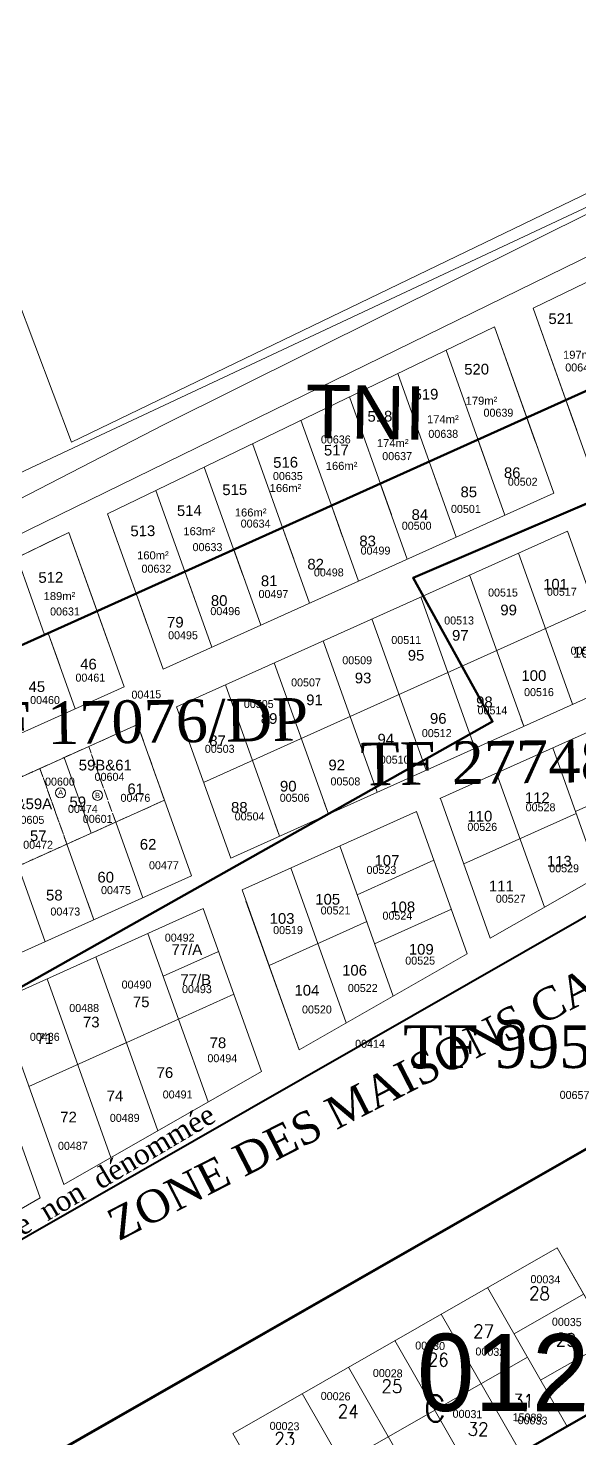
# Model space of a CAD drawing. Header units: metres. Extents: x 245232 to 248406, y 1633796 to 1637634.
# Drawn here: x 245651.7 to 245755, y 1636672.5 to 1636936.9 of the extents above; entities that cross this region are included whole.
import ezdxf
from ezdxf.enums import TextEntityAlignment as Align

# ---------------------------------------------------------------- set-up
doc = ezdxf.new("R2010")
doc.units = ezdxf.units.M
doc.header["$MEASUREMENT"] = 0
doc.linetypes.add('DGN Style 2', pattern=[0.280828, 0.168497, -0.112331])
doc.linetypes.add('DGN Style 3', pattern=[2.327058, 1.662184, -0.664874])
for name, color, linetype in [('A_revoir_niveau_0', 7, 'Continuous'), ('historique_numero_parcelle', 7, 'Continuous'), ('limites_sections', 7, 'Continuous'), ('limites_tf', 7, 'Continuous'), ('numero_parcelle', 7, 'Continuous')]:
    doc.layers.add(name, color=color, linetype=linetype)
for name, color, linetype, lineweight in [('Div_Cont', 2, 'Continuous', 0), ('LIMITES TITRES FONCIERS', 7, 'Continuous', 0), ('SUP COLLEC1', 90, 'Continuous', 0), ('Toponymie', 7, 'Continuous', 30)]:
    doc.layers.add(name, color=color, linetype=linetype, lineweight=lineweight)
doc.layers.add('LIMITES_PARCELLES', color=7, linetype='Continuous', lineweight=0, true_color=0xffffff)
doc.styles.get("Standard").update_dxf_attribs({"font": 'txt.shx'})
doc.styles.add('Style-Arial', font='arial.ttf')
doc.styles.add('Style-Bookman Old Style', font='BOOKOS.TTF')
doc.styles.add('Style-FANCY', font='FANCY.shx')
doc.styles.add('Style-STANDARD', font='STANDARD.shx')
doc.styles.add('Style-Times New Roman', font='times.ttf')

# ---------------------------------------------------------------- blocks, each defined once
blk = doc.blocks.new('*U571')
at = {"layer": 'LIMITES TITRES FONCIERS', "color": 5, "linetype": 'Continuous', "lineweight": 53}
for p, q in [((13.01271, 40.424257), (-2.488738, 67.013773)), ((-78.629279, -13.928168), (13.01271, 40.424257))]:
    blk.add_line(p, q, dxfattribs=at)
at = {"layer": 'LIMITES TITRES FONCIERS', "color": 5, "linetype": 'Continuous', "lineweight": 53, "flags": 128}
blk.add_lwpolyline([(-220.886155, -16.798387), (-150.631459, -149.738903), (220.886211, 74.538191), (179.075952, 149.738863), (-2.488738, 67.013773)], dxfattribs=at)
blk = doc.blocks.new('*U572')
at = {"layer": 'LIMITES TITRES FONCIERS', "color": 5, "lineweight": 53}
blk.add_3dface([(150.99, 218.565), (172.07, 180.645), (-200.3, -43.995), (-220.59, -5.595)], dxfattribs=at)

msp = doc.modelspace()

# ---------------------------------------------------------------- linework, layer by layer
at = {"layer": 'A_revoir_niveau_0', "color": 7, "linetype": 'Continuous', "lineweight": 13}
for p, q in [((245746.239972, 1636884.400613, -0.097675), (245753.960846, 1636862.777528, -0.199109)), ((245738.995843, 1636880.898292, -0.097231), (245746.659229, 1636859.436208, -0.197909)), ((245729.940682, 1636876.520392, -0.096676), (245737.532209, 1636855.259557, -0.19641)), ((245720.885521, 1636872.142491, -0.096122), (245728.405188, 1636851.082907, -0.194912)), ((245711.83036, 1636867.764591, -0.095567), (245719.278168, 1636846.906256, -0.193413)), ((245702.7752, 1636863.38669, -0.095012), (245710.151147, 1636842.729606, -0.191914)), ((245693.720039, 1636859.00879, -0.094457), (245701.024127, 1636838.552955, -0.190415)), ((245684.664878, 1636854.63089, -0.093902), (245691.897106, 1636834.376305, -0.188916)), ((245666.554556, 1636845.875089, -0.092792), (245673.643065, 1636826.023004, -0.185918)), ((245659.310427, 1636842.372768, -0.092349), (245666.341449, 1636822.681684, -0.184719)), ((245681.040257, 1636835.044214, -0.164691), (245682.770086, 1636830.199655, -0.187417)), ((245655.428991, 1636823.505331, -0.159764), (245657.214428, 1636818.505033, -0.18322))]:
    msp.add_line(p, q, dxfattribs=at)
at = {"layer": 'A_revoir_niveau_0', "color": 7, "linetype": 'Continuous', "lineweight": 0}
for p, q in [((245752.385927, 1636867.188245, -0.178418), (245757.446343, 1636853.01612, -0.136163)), ((245752.385927, 1636867.188245, -0.178418), (245754.415205, 1636861.505049, -0.205078)), ((245745.068423, 1636863.891421, -0.17701), (245750.128838, 1636849.719297, -0.134755)), ((245745.068423, 1636863.891421, -0.17701), (245747.107637, 1636858.180398, -0.2038)), ((245735.921542, 1636859.770392, -0.17525), (245740.981957, 1636845.598267, -0.132995)), ((245735.921542, 1636859.770392, -0.17525), (245737.973176, 1636854.024584, -0.202204)), ((245726.774661, 1636855.649362, -0.17349), (245731.835076, 1636841.477237, -0.131235)), ((245726.774661, 1636855.649362, -0.17349), (245728.838715, 1636849.868771, -0.200607)), ((245717.62778, 1636851.528332, -0.171731), (245722.688196, 1636837.356208, -0.129475)), ((245717.62778, 1636851.528332, -0.171731), (245719.704255, 1636845.712957, -0.19901)), ((245708.4809, 1636847.407303, -0.169971), (245713.541315, 1636833.235178, -0.127716)), ((245708.4809, 1636847.407303, -0.169971), (245710.569794, 1636841.557144, -0.197414)), ((245699.334019, 1636843.286273, -0.168211), (245704.394434, 1636829.114148, -0.125956)), ((245699.334019, 1636843.286273, -0.168211), (245701.435333, 1636837.40133, -0.195817)), ((245752.659046, 1636842.633234, -0.113627), (245762.779876, 1636814.288984, -0.029117)), ((245690.187138, 1636839.165243, -0.166451), (245695.247553, 1636824.993119, -0.124196)), ((245690.187138, 1636839.165243, -0.166451), (245692.300873, 1636833.245517, -0.19422)), ((245743.512165, 1636838.512204, -0.111867), (245753.632996, 1636810.167955, -0.027357)), ((245681.040257, 1636835.044214, -0.164691), (245686.100673, 1636820.872089, -0.122436)), ((245681.040257, 1636835.044214, -0.164691), (245683.166412, 1636829.089703, -0.192624)), ((245734.365284, 1636834.391175, -0.110108), (245744.486115, 1636806.046925, -0.025597)), ((245671.893376, 1636830.923184, -0.162931), (245676.953792, 1636816.751059, -0.120676)), ((245671.893376, 1636830.923184, -0.162931), (245674.031951, 1636824.93389, -0.191027)), ((245725.218403, 1636830.270145, -0.108348), (245735.339234, 1636801.925895, -0.023837)), ((245664.575872, 1636827.62636, -0.161524), (245669.636287, 1636813.454235, -0.119268)), ((245664.575872, 1636827.62636, -0.161524), (245666.724383, 1636821.609239, -0.18975)), ((245716.071523, 1636826.149115, -0.106588), (245726.192353, 1636797.804866, -0.022078)), ((245655.428991, 1636823.505331, -0.159764), (245660.489406, 1636809.333206, -0.117509)), ((245655.428991, 1636823.505331, -0.159764), (245657.589922, 1636817.453425, -0.188153)), ((245706.924642, 1636822.028086, -0.104828), (245717.045472, 1636793.683836, -0.020318)), ((245697.777761, 1636817.907056, -0.103068), (245707.898592, 1636789.562806, -0.018558)), ((245688.63088, 1636813.786026, -0.101309), (245698.751711, 1636785.441777, -0.016798)), ((245679.483999, 1636809.664997, -0.099549), (245689.60483, 1636781.320747, -0.015038)), ((245753.25903, 1636811.215278, -0.03048), (245753.632996, 1636810.167955, -0.027357)), ((245744.032354, 1636807.31772, -0.029386), (245744.486115, 1636806.046925, -0.025597)), ((245672.166495, 1636806.368173, -0.098141), (245682.287325, 1636778.023923, -0.01363)), ((245734.805679, 1636803.420162, -0.028293), (245735.339234, 1636801.925895, -0.023837)), ((245749.914663, 1636801.995422, -0.00957), (245758.508545, 1636777.927522, 0.06219)), ((245658.446174, 1636800.186628, -0.095501), (245663.506589, 1636786.014504, -0.053246)), ((245725.579004, 1636799.522604, -0.027199), (245726.192353, 1636797.804866, -0.022078)), ((245739.39575, 1636797.256238, -0.007546), (245748.369959, 1636772.1232, 0.06739)), ((245644.725852, 1636794.005084, -0.092861), (245654.846683, 1636765.660834, -0.008351)), ((245716.352328, 1636795.625046, -0.026106), (245717.045472, 1636793.683836, -0.020318)), ((245707.125653, 1636791.727488, -0.025012), (245707.898592, 1636789.562806, -0.018558)), ((245728.876837, 1636792.517054, -0.005522), (245738.231373, 1636766.318877, 0.07259)), ((245668.080029, 1636788.075018, -0.054126), (245673.140445, 1636773.902894, -0.011871)), ((245724.401358, 1636790.083776, -0.003566), (245733.921253, 1636763.422495, 0.075927)), ((245697.898977, 1636787.82993, -0.023919), (245698.751711, 1636785.441777, -0.016798)), ((245658.933149, 1636783.953989, -0.052366), (245663.993564, 1636769.781864, -0.010111)), ((245688.672302, 1636783.932372, -0.022825), (245689.60483, 1636781.320747, -0.015038)), ((245710.025294, 1636783.606794, -0.0008), (245720.064978, 1636755.489802, 0.083033)), ((245681.290961, 1636780.814326, -0.02195), (245682.287325, 1636778.023923, -0.01363)), ((245700.878414, 1636779.485764, 0.00096), (245711.248817, 1636750.442565, 0.087554)), ((245672.064286, 1636776.916768, -0.020857), (245673.140445, 1636773.902894, -0.011871)), ((245691.731533, 1636775.364734, 0.00272), (245702.432655, 1636745.395328, 0.092076)), ((245662.837611, 1636773.01921, -0.019763), (245663.993564, 1636769.781864, -0.010111)), ((245692.472399, 1636773.289876, 0.008906), (245702.432655, 1636745.395328, 0.092076)), ((245684.480172, 1636771.882669, 0.00468), (245695.379726, 1636741.357538, 0.095693)), ((245653.610935, 1636769.121652, -0.01867), (245654.846683, 1636765.660834, -0.008351)), ((245674.104998, 1636767.208245, 0.006676), (245679.840135, 1636751.146503, 0.054565)), ((245664.357034, 1636762.816404, 0.008552), (245675.984171, 1636730.253617, 0.10564)), ((245655.210154, 1636758.695374, 0.010312), (245667.168009, 1636725.20638, 0.110161)), ((245646.063273, 1636754.574344, 0.012071), (245658.351847, 1636720.159143, 0.114683)), ((245641.489832, 1636752.51383, 0.012951), (245653.943767, 1636717.635524, 0.116943)), ((245679.840135, 1636751.146503, 0.054565), (245685.379682, 1636735.632531, 0.100821)), ((245689.989165, 1636673.52959), (245750.736051, 1636708.304558)), ((245765.639609, 1636682.270178), (245750.736051, 1636708.304558)), ((245752.622419, 1636674.818399), (245737.718861, 1636700.852779)), ((245742.686714, 1636692.174652), (245755.703904, 1636699.626431)), ((245743.944292, 1636669.850547), (245729.040735, 1636695.884926)), ((245735.266166, 1636664.882694), (245720.362608, 1636690.917074)), ((245747.654566, 1636683.496526), (245760.671756, 1636690.948305)), ((245710.458134, 1636667.964179), (245745.17064, 1636687.835589)), ((245726.588039, 1636659.914842), (245711.684481, 1636685.949221)), ((245717.909912, 1636654.946989), (245703.006355, 1636680.981369)), ((245704.892723, 1636647.49521), (245765.639609, 1636682.270178)), ((245704.892723, 1636647.49521), (245689.989165, 1636673.52959))]:
    msp.add_line(p, q, dxfattribs=at)
at = {"layer": 'A_revoir_niveau_0', "color": 5, "linetype": 'Continuous', "lineweight": 40, "flags": 128}
msp.add_lwpolyline([(245904.959091, 1636911.461804), (245930.174433, 1636870.015722), (245558.774122, 1636657.389392), (245538.087021, 1636715.325371), (245520.969777, 1636762.92637), (245579.818956, 1636789.440258), (245596.181416, 1636760.857858), (245630.890655, 1636780.716536), (245645.799611, 1636754.679451), (245738.660151, 1636806.92273), (245723.770592, 1636833.859662), (245904.959091, 1636911.461804)], close=True, dxfattribs=at)
at = {"layer": 'A_revoir_niveau_0', "color": 7, "linetype": 'Continuous', "lineweight": 0}
msp.add_3dface([(245690.01002, 1636673.493159), (245750.757288, 1636708.267839), (245765.634069, 1636682.279855), (245704.886801, 1636647.505175)], dxfattribs=at)
at = {"layer": 'Div_Cont', "color": 7, "linetype": 'Continuous', "lineweight": 13, "extrusion": (0.0019863026000012, -0.0039816898697695, 0.9999901003248794), "elevation": -6029.537315, "flags": 128}
msp.add_lwpolyline([(245602.077774, 1636788.653673), (245609.210365, 1636791.867216), (245618.357231, 1636795.988278), (245627.504097, 1636800.109341), (245636.650964, 1636804.230403), (245645.79783, 1636808.351465), (245654.944696, 1636812.472528), (245664.091562, 1636816.59359), (245658.825991, 1636831.340115), (245597.434059, 1636801.658655), (245602.077774, 1636788.653673)], close=True, dxfattribs=at)
at = {"layer": 'Div_Cont', "color": 7, "linetype": 'Continuous', "lineweight": 13, "extrusion": (0.0019863025999443, -0.0039816898697834, 0.9999901003248794), "elevation": -6029.537315, "flags": 128}
msp.add_lwpolyline([(245612.976743, 1636793.564134), (245618.357231, 1636795.988278), (245627.504097, 1636800.109341), (245636.650964, 1636804.230403), (245645.79783, 1636808.351465), (245654.944696, 1636812.472528), (245664.091562, 1636816.59359), (245658.825991, 1636831.340115), (245608.223736, 1636806.875193), (245612.976743, 1636793.564134)], close=True, dxfattribs=at)
at = {"layer": 'Div_Cont', "color": 7, "linetype": 'Continuous', "lineweight": 13, "extrusion": (0.0019863025996271, -0.0039816898691205, 0.9999901003248828), "elevation": -6029.537314, "flags": 128}
msp.add_lwpolyline([(245623.630863, 1636798.36428), (245627.504097, 1636800.109341), (245636.650964, 1636804.230403), (245645.79783, 1636808.351465), (245654.944696, 1636812.472528), (245664.091562, 1636816.59359), (245658.825991, 1636831.340115), (245618.77102, 1636811.974541), (245623.630863, 1636798.36428)], close=True, dxfattribs=at)
at = {"layer": 'Div_Cont', "color": 7, "linetype": 'Continuous', "lineweight": 13, "extrusion": (0.0019863026000502, -0.0039816898697327, 0.9999901003248794), "elevation": -6029.537315, "flags": 128}
msp.add_lwpolyline([(245634.055963, 1636803.061242), (245636.650964, 1636804.230403), (245645.79783, 1636808.351465), (245654.944696, 1636812.472528), (245664.091562, 1636816.59359), (245658.825991, 1636831.340115), (245629.09158, 1636816.964273), (245634.055963, 1636803.061242)], close=True, dxfattribs=at)
at = {"layer": 'Div_Cont', "color": 7, "linetype": 'Continuous', "lineweight": 13, "extrusion": (0.0019863025992092, -0.0039816898699815, 0.9999901003248799), "elevation": -6029.537315, "flags": 128}
msp.add_lwpolyline([(245644.265207, 1636807.660952), (245645.79783, 1636808.351465), (245654.944696, 1636812.472528), (245664.091562, 1636816.59359), (245658.825991, 1636831.340115), (245639.198448, 1636821.85069), (245644.265207, 1636807.660952)], close=True, dxfattribs=at)
at = {"layer": 'Div_Cont', "color": 7, "linetype": 'Continuous', "lineweight": 13, "extrusion": (0.0019863025987364, -0.0039816898692969, 0.9999901003248837), "elevation": -6029.537314, "flags": 128}
msp.add_lwpolyline([(245654.273983, 1636812.170342), (245654.944696, 1636812.472528), (245664.091562, 1636816.59359), (245658.825991, 1636831.340115), (245649.106859, 1636826.641158), (245654.273983, 1636812.170342)], close=True, dxfattribs=at)
at = {"layer": 'Div_Cont', "color": 7, "linetype": 'Continuous', "lineweight": 13, "extrusion": (0.0019863025996258, -0.0039816898703555, 0.9999901003248778), "elevation": -6029.537316, "flags": 128}
msp.add_lwpolyline([(245645.79783, 1636808.351465), (245654.273983, 1636812.170342), (245649.106859, 1636826.641158), (245639.198448, 1636821.85069), (245644.265207, 1636807.660952), (245645.79783, 1636808.351465)], close=True, dxfattribs=at)
at = {"layer": 'historique_numero_parcelle', "color": 1, "linetype": 'Continuous', "lineweight": 0, "extrusion": (-0.0009914206206707, 0.002627553901933, 0.9999960565150471)}
for centre in [(245657.625874, 1636788.557683, 4057.134367), (245664.543149, 1636788.072686, 4061.374833)]:
    msp.add_circle(centre, 0.934816193199158, dxfattribs=at)
at = {"layer": 'historique_numero_parcelle', "color": 1, "linetype": 'DGN Style 3', "lineweight": 0}
for points in [[(245663.019614, 1636802.247143, -0.096381), (245672.166495, 1636806.368173, -0.098141), (245677.22691, 1636792.196048, -0.055886), (245668.080029, 1636788.075018, -0.054126)], [(245653.872733, 1636798.126114, -0.094621), (245663.019614, 1636802.247143, -0.096381), (245668.080029, 1636788.075018, -0.054126), (245658.933149, 1636783.953989, -0.052366)]]:
    msp.add_3dface(points, dxfattribs=at)
at = {"layer": 'historique_numero_parcelle', "color": 1, "linetype": 'DGN Style 2', "lineweight": 0}
msp.add_3dface([(245644.725852, 1636794.005084, -0.092861), (245653.872733, 1636798.126114, -0.094621), (245658.933149, 1636783.953989, -0.052366), (245649.786268, 1636779.832959, -0.050606)], dxfattribs=at)
at = {"layer": 'LIMITES TITRES FONCIERS', "linetype": 'Continuous', "lineweight": 0}
msp.add_line((245579.818956, 1636789.440258), (245893.276018, 1636930.66509), dxfattribs=at)
at = {"layer": 'LIMITES TITRES FONCIERS', "color": 7, "linetype": 'Continuous', "lineweight": 30}
msp.add_line((245748.544376, 1636865.457475, -0.177679), (245790.449722, 1636884.337482, -0.185741), dxfattribs=at)
at = {"layer": 'LIMITES TITRES FONCIERS', "color": 7, "linetype": 'DGN Style 2', "lineweight": 13}
msp.add_line((245750.787604, 1636845.430728, -0.122833), (245750.764271, 1636845.420734, -0.12283), dxfattribs=at)
at = {"layer": 'LIMITES TITRES FONCIERS', "color": 5, "linetype": 'Continuous', "lineweight": 53, "flags": 128}
msp.add_lwpolyline([(245896.747107, 1636932.228954), (245907.170733, 1636912.409039), (245723.770592, 1636833.859662), (245738.660151, 1636806.92273), (245645.799611, 1636754.679451), (245630.890655, 1636780.716536), (245596.181416, 1636760.857858), (245579.818956, 1636789.440258), (245896.747107, 1636932.228954)], close=True, dxfattribs=at)
at = {"layer": 'LIMITES TITRES FONCIERS', "color": 5, "linetype": 'Continuous', "lineweight": 53}
msp.add_3dface([(245570.711604, 1636620.550182), (245947.259177, 1636836.275747), (245967.483836, 1636797.856792), (245590.07586, 1636581.7879)], dxfattribs=at)
at = {"layer": 'limites_parcelles'}
for p, q in [((246325.071, 1637170.444), (245571.37719563782, 1636816.5211435023)), ((245659.795563, 1636859.268845), (245613.569161, 1636981.782295)), ((245790.5866, 1636922.502496), (245659.795563, 1636859.268845)), ((245657.285542, 1636841.393797), (245630.167896, 1636828.283223))]:
    msp.add_line(p, q, dxfattribs=at)
at = {"layer": 'limites_sections', "lineweight": 13, "flags": 128}
for points in [[(245897.722, 1636971.857), (245799.571, 1636923.569), (245677.175, 1636862.609), (245560.123, 1636802.218), (245496.981, 1636773.187), (245385.738, 1637053.755), (245806.576, 1637211.153), (245897.722, 1636971.857)], [(245719.42, 1636353.986), (245698.595, 1636337.993), (245511.761, 1636735.908), (245496.981, 1636773.187), (245560.123, 1636802.218), (245677.175, 1636862.609), (245799.571, 1636923.569), (245873.298, 1636959.841), (245895.178, 1636920.691), (245957.845, 1636823.563), (246030.023, 1636685.769), (246046.154, 1636659.835), (246025.889, 1636623.421), (245978.663, 1636538.563), (245960.384, 1636515.714), (245916.796, 1636464.041), (245868.99, 1636432.405), (245787.087, 1636391.629), (245738.227, 1636368.429), (245719.42, 1636353.986)]]:
    msp.add_lwpolyline(points, close=True, dxfattribs=at)
at = {"layer": 'SUP COLLEC1', "color": 7, "linetype": 'Continuous', "lineweight": 0}
for p, q in [((245883.535221, 1636956.294988), (245516.13889, 1636776.45554)), ((245930.174, 1636870.01), (245558.774, 1636657.389)), ((245750.128838, 1636849.719297, -0.134755), (245676.953792, 1636816.751059, -0.120676)), ((245752.659046, 1636842.633234, -0.113627), (245679.483999, 1636809.664997, -0.099549)), ((245757.719461, 1636828.461109, -0.071372), (245684.544415, 1636795.492872, -0.057294)), ((245669.636287, 1636813.454235, -0.119268), (245596.461241, 1636780.485998, -0.10519)), ((245762.779876, 1636814.288984, -0.029117), (245689.60483, 1636781.320747, -0.015038)), ((245768.46737, 1636810.354147, -0.013139), (245728.803425, 1636792.483979, -0.005508)), ((245672.166495, 1636806.368173, -0.098141), (245598.991449, 1636773.399936, -0.084062)), ((245672.129789, 1636806.351636, -0.098134), (245598.991449, 1636773.399936, -0.084062)), ((245765.406891, 1636795.135161, 0.023815), (245754.171688, 1636790.07326, 0.025977)), ((245677.22691, 1636792.196048, -0.055886), (245604.051864, 1636759.227811, -0.041807)), ((245724.401358, 1636790.083776, -0.003566), (245691.731533, 1636775.364734, 0.00272)), ((245754.300356, 1636789.712914, 0.027051), (245733.26253, 1636780.234546, 0.031099)), ((245776.390451, 1636788.164883, 0.05302), (245738.231373, 1636766.318877, 0.07259)), ((245727.67376, 1636780.919135, 0.023759), (245713.297696, 1636774.442153, 0.026525)), ((245682.287325, 1636778.023923, -0.01363), (245609.112279, 1636745.055686, 0.000448)), ((245684.480172, 1636771.882669, 0.00468), (245646.063273, 1636754.574344, 0.012071)), ((245730.946161, 1636771.754494, 0.051084), (245716.570098, 1636765.277512, 0.05385)), ((245715.08571, 1636769.434669, 0.041455), (245696.791948, 1636761.192609, 0.044975)), ((245687.347741, 1636763.851798, 0.028625), (245676.972567, 1636759.177374, 0.030621)), ((245733.921253, 1636763.422495, 0.075927), (245702.432655, 1636745.395328, 0.092076)), ((245732.158021, 1636762.413048, 0.076831), (245702.432655, 1636745.395328, 0.092076)), ((245690.215309, 1636755.820928, 0.052569), (245668.887655, 1636746.21198, 0.056673)), ((245670.092172, 1636746.754662, 0.056441), (245651.79841, 1636738.512603, 0.059961)), ((245695.379726, 1636741.357538, 0.095693), (245658.351847, 1636720.159143, 0.114683)), ((245653.943767, 1636717.635524, 0.116943), (245624.850433, 1636700.979642, 0.131864))]:
    msp.add_line(p, q, dxfattribs=at)
at = {"layer": 'SUP COLLEC1', "color": 7, "linetype": 'Continuous', "lineweight": 30}
msp.add_line((245790.449722, 1636884.337482, -0.185741), (245748.544376, 1636865.457475, -0.177679), dxfattribs=at)
at = {"layer": 'SUP COLLEC1', "color": 1, "linetype": 'Continuous', "lineweight": 30}
msp.add_line((245930.174415, 1636870.015632), (245558.774104, 1636657.389302), dxfattribs=at)
at = {"layer": 'SUP COLLEC1', "color": 7, "linetype": 'Continuous', "lineweight": 13}
for p, q in [((245675.609717, 1636850.252989, -0.093347), (245681.040257, 1636835.044214, -0.164691)), ((245666.554556, 1636845.875089, -0.092792), (245671.893376, 1636830.923184, -0.162931))]:
    msp.add_line(p, q, dxfattribs=at)
at = {"layer": 'SUP COLLEC1', "color": 7, "linetype": 'Continuous', "lineweight": 40}
msp.add_line((245671.893376, 1636830.923184, -0.162931), (245690.187138, 1636839.165243, -0.166451), dxfattribs=at)
at = {"layer": 'SUP COLLEC1', "color": 7, "linetype": 'Continuous', "lineweight": 13, "extrusion": (0.0019863025961225, -0.0039816898711801, 0.9999901003248814), "elevation": -6029.537318, "flags": 128}
msp.add_lwpolyline([(245745.755374, 1636873.368292), (245751.901478, 1636856.155788), (245787.268509, 1636872.090179), (245777.232216, 1636888.586556), (245745.755374, 1636873.368292), (245745.755374, 1636873.368292)], close=True, dxfattribs=at)
at = {"layer": 'SUP COLLEC1', "color": 7, "linetype": 'Continuous', "lineweight": 13, "extrusion": (0.0019863025995047, -0.0039816898690933, 0.9999901003248831), "elevation": -6029.537314, "flags": 128}
msp.add_lwpolyline([(245586.384837, 1636796.316634), (245590.916632, 1636783.625091), (245664.091562, 1636816.59359), (245658.825991, 1636831.340115), (245586.384837, 1636796.316634), (245586.384837, 1636796.316634)], close=True, dxfattribs=at)
at = {"layer": 'SUP COLLEC1', "linetype": 'Continuous', "lineweight": 40}
msp.add_3dface([(245893.276, 1636930.665), (245930.174, 1636870.01), (245558.774, 1636657.389), (245520.97, 1636762.926)], dxfattribs=at)
at = {"layer": 'SUP COLLEC1', "color": 7, "linetype": 'Continuous', "lineweight": 13}
msp.add_3dface([(245666.554556, 1636845.875089, -0.092792), (245671.893376, 1636830.923184, -0.162931), (245745.068423, 1636863.891421, -0.17701), (245738.995843, 1636880.898292, -0.097231)], dxfattribs=at)

# ---------------------------------------------------------------- block references
at = {"layer": 'LIMITES TITRES FONCIERS', "color": 5, "linetype": 'Continuous', "lineweight": 53, "rotation": 358.6901}
msp.add_blockref('*U571', (245724.72674, 1636766.806508), dxfattribs=at)
msp.add_blockref('*U571', (245724.72674, 1636766.806508), dxfattribs=at)
at = {"layer": 'LIMITES TITRES FONCIERS', "color": 5, "lineweight": 53, "rotation": 358.690123}
msp.add_blockref('*U572', (245791.329628, 1636621.192749), dxfattribs=at)

# ---------------------------------------------------------------- texts
at = {"layer": 'historique_numero_parcelle', "color": 3, "extrusion": (-0.0009914206206704, 0.0026275539019334, 0.9999960565150471), "style": 'Style-FANCY'}
for s, p in [('00640', (245754.942815, 1636868.288031, 4053.431512)), ('00639', (245739.629809, 1636859.800961, 4054.658352)), ('00636', (245709.167726, 1636854.812704, 4045.989702)), ('00638', (245729.299372, 1636855.838045, 4055.444591)), ('00637', (245720.665024, 1636851.661992, 4056.123667))]:
    msp.add_text(s, height=1.499994, rotation=7.5e-05, dxfattribs=at).set_placement(p, align=Align.MIDDLE_CENTER)
at = {"layer": 'historique_numero_parcelle', "color": 3, "extrusion": (-0.0009914206206704, 0.0026275539019333, 0.9999960565150471), "style": 'Style-FANCY'}
for s, p in [('00635', (245700.18391, 1636847.949855, 4046.592472)), ('00634', (245694.153404, 1636839.013736, 4058.207151)), ('00633', (245685.144801, 1636834.600202, 4058.914551)), ('00632', (245675.573442, 1636830.554467, 4059.653872)), ('00631', (245658.456982, 1636822.533506, 4061.003757))]:
    msp.add_text(s, height=1.499994, rotation=7.5e-05, dxfattribs=at).set_placement(p, align=Align.MIDDLE_CENTER)
at = {"layer": 'historique_numero_parcelle', "color": 3, "extrusion": (-0.0009914206206706, 0.002627553901933, 0.9999960565150471), "style": 'Style-FANCY'}
for s, p in [('00502', (245744.17649, 1636846.864366, 4057.134367)), ('00501', (245733.535751, 1636841.771148, 4057.134367)), ('00500', (245724.320027, 1636838.612193, 4057.134367)), ('00499', (245716.610799, 1636833.953964, 4057.134367)), ('00498', (245707.8652, 1636829.865339, 4057.134367)), ('00497', (245697.494384, 1636825.822372, 4057.134367)), ('00515', (245740.485193, 1636826.092252, 4057.134367)), ('00517', (245751.505121, 1636826.238975, 4057.134367)), ('00496', (245688.472174, 1636822.613956, 4057.134367)), ('00513', (245732.26236, 1636820.858939, 4057.134367)), ('00495', (245680.557989, 1636818.091695, 4057.134367)), ('00511', (245722.362223, 1636817.197843, 4057.134367)), ('00518', (245755.936487, 1636815.198825, 4057.134367)), ('00509', (245713.178552, 1636813.400296, 4057.134367)), ('00461', (245663.202841, 1636810.146776, 4057.134367)), ('00507', (245703.592801, 1636809.247861, 4057.134367)), ('00516', (245747.224617, 1636807.433218, 4057.134367)), ('00460', (245654.713665, 1636805.945152, 4057.134367)), ('00505', (245694.7444, 1636805.208411, 4057.134367)), ('00514', (245738.513177, 1636804.017723, 4057.134367)), ('00512', (245728.072567, 1636799.749474, 4057.134367)), ('00503', (245687.4285, 1636796.807029, 4057.134367)), ('00510', (245720.202705, 1636794.776827, 4057.134367)), ('00508', (245710.970978, 1636790.694325, 4057.134367)), ('00506', (245701.464043, 1636787.623376, 4057.134367)), ('00528', (245747.522644, 1636785.847663, 4057.134367)), ('00504', (245693.029565, 1636784.139228, 4057.134367)), ('00526', (245736.609596, 1636782.17643, 4057.134367)), ('00477', (245676.977884, 1636774.982152, 4057.134367)), ('00529', (245751.934553, 1636774.414494, 4057.134367)), ('00523', (245717.718846, 1636774.1162, 4057.134367)), ('00475', (245667.992522, 1636770.318747, 4057.134367)), ('00521', (245709.12533, 1636766.515832, 4057.134367)), ('00527', (245741.931006, 1636768.708802, 4057.134367)), ('00473', (245658.512585, 1636766.312485, 4057.134367)), ('00524', (245720.700612, 1636765.530647, 4057.134367)), ('00492', (245679.935589, 1636761.419579, 4057.134367)), ('00519', (245700.226155, 1636762.832974, 4057.134367)), ('00525', (245724.977285, 1636757.111585, 4057.134367)), ('00490', (245671.847027, 1636752.625401, 4057.134367)), ('00493', (245683.160913, 1636751.765577, 4057.134367)), ('00522', (245714.223444, 1636751.976365, 4057.134367)), ('00488', (245662.047917, 1636748.237288, 4057.134367)), ('00520', (245705.634505, 1636747.954838, 4057.134367)), ('00486', (245654.667122, 1636742.828844, 4057.134367)), ('00494', (245687.919859, 1636738.816183, 4057.134367)), ('00491', (245679.545785, 1636732.028125, 4057.134367)), ('00489', (245669.639532, 1636727.640013, 4057.134367)), ('00487', (245659.92777, 1636722.403343, 4057.134367))]:
    msp.add_text(s, height=1.499994, rotation=7.5e-05, dxfattribs=at).set_placement(p, align=Align.MIDDLE_CENTER)
at = {"layer": 'historique_numero_parcelle', "color": 7, "linetype": 'Continuous', "lineweight": 0, "extrusion": (0.0663406789939149, 0.0256108565425995, 0.9974682944022735), "style": 'Style-FANCY'}
msp.add_text('00415', height=1.499994, rotation=249.896727, dxfattribs=at).set_placement((1438497.608868, -816605.957073, 58210.632018), align=Align.MIDDLE_CENTER)
at = {"layer": 'historique_numero_parcelle', "color": 1, "extrusion": (-0.0009914206206706, 0.002627553901933, 0.9999960565150471), "style": 'Style-FANCY'}
for s, p in [('00600', (245657.511227, 1636790.647607, 4061.732443)), ('00601', (245664.584379, 1636783.671208, 4061.411423)), ('00472', (245653.423664, 1636778.809761, 4062.35725))]:
    msp.add_text(s, height=1.499994, rotation=7.5e-05, dxfattribs=at).set_placement(p, align=Align.MIDDLE_CENTER)
at = {"layer": 'historique_numero_parcelle', "color": 3, "extrusion": (-0.0009914206206705, 0.0026275539019331, 0.9999960565150471), "style": 'Style-FANCY'}
msp.add_text('00604', height=1.499994, rotation=7.5e-05, dxfattribs=at).set_placement((245666.797656, 1636791.546733, 4061.014436), align=Align.MIDDLE_CENTER)
at = {"layer": 'historique_numero_parcelle', "color": 1, "linetype": 'Continuous', "lineweight": 0, "extrusion": (-0.0009914206206706, 0.002627553901933, 0.9999960565150471), "style": 'Style-Arial'}
for s, p in [('A', (245657.175199, 1636789.137913, 4057.134367)), ('B', (245664.092474, 1636788.556212, 4061.374833))]:
    msp.add_text(s, height=1, rotation=7.5e-05, dxfattribs=at).set_placement(p, align=Align.TOP_LEFT)
at = {"layer": 'historique_numero_parcelle', "color": 1, "extrusion": (-0.0009914206206705, 0.0026275539019331, 0.9999960565150471), "style": 'Style-FANCY'}
msp.add_text('00476', height=1.499994, rotation=7.5e-05, dxfattribs=at).set_placement((245671.649163, 1636787.615028, 4060.717785), align=Align.MIDDLE_CENTER)
at = {"layer": 'historique_numero_parcelle', "color": 1, "lineweight": 0, "extrusion": (-0.0009914206206706, 0.002627553901933, 0.9999960565150471), "style": 'Style-FANCY'}
msp.add_text('00474', height=1.499994, rotation=7.5e-05, dxfattribs=at).set_placement((245661.809252, 1636785.533788, 4061.858732), align=Align.MIDDLE_CENTER)
at = {"layer": 'historique_numero_parcelle', "color": 3, "extrusion": (-0.0009914206206704, 0.0026275539019331, 0.9999960565150471), "style": 'Style-FANCY'}
msp.add_text('00605', height=1.499994, rotation=7.5e-05, dxfattribs=at).set_placement((245651.803763, 1636783.478634, 4062.299412), align=Align.MIDDLE_CENTER)
at = {"layer": 'historique_numero_parcelle', "color": 7, "linetype": 'Continuous', "lineweight": 0, "style": 'Style-FANCY'}
msp.add_text('00414', height=1.499994, rotation=0.1323, dxfattribs=at).set_placement((245715.703556, 1636746.541092), align=Align.MIDDLE_CENTER)
at = {"layer": 'historique_numero_parcelle', "color": 3, "extrusion": (-0.0676744538426685, -0.021954042217234, 0.9974658832899601), "style": 'Style-FANCY'}
msp.add_text('00657', height=1.499994, rotation=71.147328, dxfattribs=at).set_placement((-1481030.232572, 736946.675917, -52553.523824), align=Align.MIDDLE_CENTER)
at = {"layer": 'historique_numero_parcelle', "color": 92, "linetype": 'Continuous', "lineweight": 0, "style": 'Style-FANCY'}
for s, p in [('00034', (245748.541112, 1636702.386285)), ('00035', (245752.560628, 1636694.405428)), ('00030', (245726.960786, 1636689.939916)), ('00032', (245738.236854, 1636688.823225)), ('00028', (245719.021062, 1636684.801279)), ('00026', (245709.261173, 1636680.493221)), ('00031', (245733.957128, 1636677.15723)), ('00023', (245699.697181, 1636674.889253)), ('00033', (245746.151526, 1636675.953569))]:
    msp.add_text(s, height=1.499994, rotation=358.798932, dxfattribs=at).set_placement(p, align=Align.MIDDLE_CENTER)
at = {"layer": 'historique_numero_parcelle', "color": 1, "linetype": 'Continuous', "lineweight": 40, "extrusion": (-0.0009914206206706, 0.002627553901933, 0.9999960565150471), "char_height": 2, "attachment_point": 5, "text_direction": (0.9999995089593616, 9.999995089593617e-07, 0.0009909995133787273), "line_spacing_factor": 0.6}
for s, insert in [('\\fArial|b0|i0|c00|p39;61', (245671.818835, 1636794.301752, 3.667053)), ('\\fArial|b0|i0|c00|p39;59', (245660.964311, 1636791.854382, -0.071111)), ('\\fArial|b0|i0|c00|p39;57', (245653.569196, 1636785.513886, 5.161121))]:
    msp.add_mtext(s, dxfattribs=dict(at, insert=insert))
at = {"layer": 'LIMITES TITRES FONCIERS', "color": 1, "linetype": 'Continuous', "lineweight": 30, "extrusion": (0.066340678993915, 0.0256108565425995, 0.9974682944022735), "style": 'Style-Bookman Old Style'}
for s, p in [('TF 17076/DP', (1438509.010234, -816571.960353, 58210.632018)), ('TF 27748/DP', (1438474.724252, -816640.141702, 58210.632018))]:
    msp.add_text(s, height=8, rotation=249.764427, dxfattribs=at).set_placement(p, align=Align.TOP_LEFT)
at = {"layer": 'LIMITES TITRES FONCIERS', "color": 1, "linetype": 'Continuous', "lineweight": 30, "style": 'Style-Bookman Old Style'}
msp.add_text('TF 9952/DP', height=8, dxfattribs=at).set_placement((245721.931232, 1636750.010928), align=Align.TOP_LEFT)
at = {"layer": 'limites_sections', "linetype": 'Continuous', "lineweight": 13, "style": 'Style-FANCY'}
msp.add_text('01230111003', height=14.474253, rotation=359.8677, dxfattribs=at).set_placement((245783.710182, 1636684.832, -14.6379), align=Align.MIDDLE_CENTER)
msp.add_text('01230111003', height=14.474253, rotation=359.8677, dxfattribs=at).set_placement((245783.710182, 1636684.832, -14.6379), align=Align.MIDDLE_CENTER)
at = {"layer": 'limites_tf', "color": 7, "linetype": 'Continuous', "lineweight": 0, "extrusion": (-0.0647983849830658, -0.0286081164095974, 0.997488217965045), "insert": (245704.090087, 1636896.816081, 0.609654), "char_height": 10, "attachment_point": 1, "text_direction": (0.9977983742817239, -0.016010006005474454, 0.06435902414155718), "line_spacing_factor": 0.801826, "style": 'Style-Arial'}
msp.add_mtext('\\P\\PTNI', dxfattribs=at)
at = {"layer": 'numero_parcelle', "color": 2, "linetype": 'Continuous', "lineweight": 13, "style": 'Style-FANCY'}
msp.add_text('15088', height=1.5, rotation=358.666632, dxfattribs=at).set_placement((245742.390217, 1636675.821976))
at = {"layer": 'SUP COLLEC1', "color": 7, "linetype": 'Continuous', "lineweight": 13, "extrusion": (0.066340678993915, 0.0256108565425995, 0.9974682944022735), "char_height": 2, "attachment_point": 1, "text_direction": (0.9976677660204981, 0.014389996625164853, -0.06672298435169385), "line_spacing_factor": 0.72}
for s, insert in [('\\fArial|b0|i0|c00|p39;521', (245749.104457, 1636883.408479, -14.553431)), ('\\fArial|b0|i0|c00|p39;520', (245733.330236, 1636873.924354, -13.260789)), ('\\fArial|b0|i0|c00|p39;519', (245723.837751, 1636869.22911, -12.508898)), ('\\fArial|b0|i0|c00|p39;518', (245715.21313, 1636865.106179, -11.829423)), ('\\fArial|b0|i0|c00|p39;517', (245707.054644, 1636858.767588, -11.124061)), ('\\fArial|b0|i0|c00|p39;516', (245697.553751, 1636856.466687, -10.433088)), ('\\fArial|b0|i0|c00|p39;515', (245688.022506, 1636851.348182, -9.667752)), ('\\fArial|b0|i0|c00|p39;514', (245679.519846, 1636847.432649, -9.001713)), ('\\fArial|b0|i0|c00|p39;513', (245670.810372, 1636843.628377, -8.324776)), ('\\fArial|b0|i0|c00|p39;512', (245653.578722, 1636834.907943, -6.954811))]:
    msp.add_mtext(s, dxfattribs=dict(at, insert=insert))
at = {"layer": 'SUP COLLEC1', "color": 7, "linetype": 'Continuous', "lineweight": 13, "extrusion": (0.0019863025960168, -0.0039816898709172, 0.9999901003248828), "char_height": 1.5, "attachment_point": 1, "text_direction": (0.9999980278954455, 3.0000000836865037e-06, -0.0019860000554004654), "line_spacing_factor": 0.6}
for s, insert in [('\\fArial|b0|i0|c00|p39;197m²', (245751.851955, 1636876.417906, -0.140607)), ('\\fArial|b0|i0|c00|p39;179m²', (245733.611964, 1636867.802011, -13.35046)), ('\\fArial|b0|i0|c00|p39;174m²', (245726.380664, 1636864.339588, -0.138106)), ('\\fArial|b0|i0|c00|p39;174m²', (245716.986424, 1636859.85941, -0.137285)), ('\\fArial|b0|i0|c00|p39;166m²', (245707.409312, 1636855.594013, -0.135245)), ('\\fArial|b0|i0|c00|p39;166m²', (245696.904836, 1636851.439711, -10.574535)), ('\\fArial|b0|i0|c00|p39;166m²', (245690.37829, 1636846.856012, -0.136208)), ('\\fArial|b0|i0|c00|p39;163m²', (245680.742144, 1636843.344514, -0.13105)), ('\\fArial|b0|i0|c00|p39;160m²', (245672.073637, 1636838.823976, -0.131831))]:
    msp.add_mtext(s, dxfattribs=dict(at, insert=insert))
at = {"layer": 'SUP COLLEC1', "color": 7, "linetype": 'Continuous', "lineweight": 40, "extrusion": (-0.0009914206206706, 0.002627553901933, 0.9999960565150471), "char_height": 2, "attachment_point": 5, "text_direction": (0.9999995089593616, 9.999995089593617e-07, 0.0009909995133787273), "line_spacing_factor": 0.6}
for s, insert in [('\\fArial|b0|i0|c00|p39;86', (245742.334868, 1636853.551683, -0.152552)), ('\\fArial|b0|i0|c00|p39;85', (245734.206227, 1636849.955838, -0.151163)), ('\\fArial|b0|i0|c00|p39;84', (245725.037876, 1636845.697601, -0.149063)), ('\\fArial|b0|i0|c00|p39;83', (245715.255151, 1636840.759229, -0.145786)), ('\\fArial|b0|i0|c00|p39;82', (245705.519685, 1636836.406364, -0.144001)), ('\\fArial|b0|i0|c00|p39;81', (245696.816215, 1636833.285861, -0.14443)), ('\\fArial|b0|i0|c00|p39;101', (245750.453453, 1636832.650173, -0.089583)), ('\\fArial|b0|i0|c00|p39;80', (245687.448945, 1636829.59318, -0.144015)), ('\\fArial|b0|i0|c00|p39;99', (245741.663178, 1636827.824172, -0.085617)), ('\\fArial|b0|i0|c00|p39;79', (245679.243381, 1636825.524198, -0.141458)), ('\\fArial|b0|i0|c00|p39;97', (245732.61635, 1636823.065763, -0.082083)), ('\\fArial|b0|i0|c00|p39;95', (245724.325676, 1636819.331356, -0.080491)), ('\\fArial|b0|i0|c00|p39;102', (245756.030059, 1636819.875504, -0.050488)), ('\\fArial|b0|i0|c00|p39;46', (245662.971505, 1636817.673565, -0.136963)), ('\\fArial|b0|i0|c00|p39;93', (245714.401173, 1636815.073117, -0.079141)), ('\\fArial|b0|i0|c00|p39;100', (245746.389113, 1636815.522638, -0.048609)), ('\\fArial|b0|i0|c00|p39;45', (245653.303554, 1636813.455882, -0.135465)), ('\\fArial|b0|i0|c00|p39;91', (245705.303711, 1636810.980478, -0.077407)), ('\\fArial|b0|i0|c00|p39;98', (245737.126242, 1636810.60201, -0.044863)), ('\\fArial|b0|i0|c00|p39;89', (245696.796994, 1636807.479259, -0.076641)), ('\\fArial|b0|i0|c00|p39;96', (245728.484498, 1636807.502957, -0.045287)), ('\\fArial|b0|i0|c00|p39;87', (245687.156048, 1636803.315649, -0.075259)), ('\\fArial|b0|i0|c00|p39;94', (245718.654514, 1636803.623228, -0.044839)), ('\\fArial|b0|i0|c00|p39;92', (245709.462533, 1636798.773571, -0.041209)), ('\\fArial|b0|i0|c00|p39;90', (245700.388701, 1636794.799215, -0.039762)), ('\\fArial|b0|i0|c00|p39;112', (245747.023499, 1636792.640076, 0.012146)), ('\\fArial|b0|i0|c00|p39;88', (245691.22035, 1636790.824859, -0.038409)), ('\\fArial|b0|i0|c00|p39;110', (245736.275331, 1636789.179409, 0.010583)), ('\\fArial|b0|i0|c00|p39;62', (245674.142954, 1636783.905712, -0.03716)), ('\\fArial|b0|i0|c00|p39;107', (245718.873692, 1636780.875847, 0.015149)), ('\\fArial|b0|i0|c00|p39;113', (245751.151416, 1636780.745174, 0.047493)), ('\\fArial|b0|i0|c00|p39;60', (245666.203348, 1636777.741414, -0.028834)), ('\\fArial|b0|i0|c00|p39;58', (245656.580125, 1636774.375375, -0.02953)), ('\\fArial|b0|i0|c00|p39;111', (245740.298878, 1636776.104362, 0.048927)), ('\\fArial|b0|i0|c00|p39;105', (245707.776377, 1636773.610778, 0.023236)), ('\\fArial|b0|i0|c00|p39;108', (245721.831518, 1636772.17787, 0.040936)), ('\\fArial|b0|i0|c00|p39;103', (245699.231585, 1636770.00355, 0.024243)), ('\\fArial|b0|i0|c00|p39;77/A', (245681.398953, 1636764.181969, 0.021859)), ('\\fArial|b0|i0|c00|p39;109', (245725.304822, 1636764.229187, 0.065265)), ('\\fArial|b0|i0|c00|p39;77/B', (245683.0595, 1636758.536995, 0.038338)), ('\\fArial|b0|i0|c00|p39;106', (245712.805158, 1636760.301175, 0.063193)), ('\\fArial|b0|i0|c00|p39;104', (245703.884456, 1636756.549549, 0.064207)), ('\\fArial|b0|i0|c00|p39;75', (245672.85144, 1636754.373384, 0.039158)), ('\\fArial|b0|i0|c00|p39;73', (245663.494051, 1636750.588282, 0.039826)), ('\\fArial|b0|i0|c00|p39;71', (245654.794674, 1636747.505773, 0.039301)), ('\\fArial|b0|i0|c00|p39;78', (245687.218322, 1636746.708597, 0.073541)), ('\\fArial|b0|i0|c00|p39;76', (245677.293817, 1636741.125577, 0.078372)), ('\\fArial|b0|i0|c00|p39;74', (245667.936427, 1636736.772712, 0.080532)), ('\\fArial|b0|i0|c00|p39;72', (245659.240672, 1636732.798357, 0.082354))]:
    msp.add_mtext(s, dxfattribs=dict(at, insert=insert))
at = {"layer": 'SUP COLLEC1', "color": 7, "linetype": 'Continuous', "lineweight": 13, "extrusion": (0.0019863025999017, -0.0039816898694718, 0.9999901003248808), "insert": (245654.575357, 1636831.19556, -0.127448), "char_height": 1.5, "attachment_point": 1, "text_direction": (0.9999980278954455, 3.0000000836865037e-06, -0.0019860000554004654), "line_spacing_factor": 0.6}
msp.add_mtext('\\fArial|b0|i0|c00|p39;189m²', dxfattribs=at)
at = {"layer": 'SUP COLLEC1', "color": 7, "linetype": 'Continuous', "lineweight": 40, "extrusion": (-0.0009914206206705, 0.0026275539019331, 0.9999960565150471), "insert": (245666.119872, 1636798.748227, -10.747167), "char_height": 2, "attachment_point": 5, "text_direction": (0.9999995089593616, 9.999995089593617e-07, 0.0009909995133787273), "line_spacing_factor": 0.6}
msp.add_mtext('\\fArial|b0|i0|c00|p39;59B&61', dxfattribs=at)
at = {"layer": 'SUP COLLEC1', "color": 7, "linetype": 'Continuous', "lineweight": 40, "extrusion": (-0.0009914206206704, 0.0026275539019331, 0.9999960565150471), "insert": (245651.199352, 1636791.491151, 5.098988), "char_height": 2, "attachment_point": 5, "text_direction": (0.9999995089593616, 9.999995089593617e-07, 0.0009909995133787273), "line_spacing_factor": 0.6}
msp.add_mtext('\\fArial|b0|i0|c00|p39;57&59A', dxfattribs=at)
at = {"layer": 'toponymie', "color": 7, "linetype": 'Continuous', "lineweight": 0, "style": 'Style-Times New Roman'}
for s, height, rotation, p in [('ZONE DES MAISONS CASSEES', 6, 27.0794, (245724.05459, 1636741.215581)), ('Rue  non  dénommée', 3.84, 30.6794, (245664.939357, 1636721.209146))]:
    msp.add_text(s, height=height, rotation=rotation, dxfattribs=at).set_placement(p, align=Align.MIDDLE_CENTER)
at = {"layer": 'toponymie', "color": 7, "linetype": 'Continuous', "lineweight": 0, "line_spacing_factor": 0.6, "style": 'Style-STANDARD'}
for s, insert, char_height, attachment_point, rotation in [('28\\P', (245747.450796, 1636699.780754), 2.499864, 5, 358.68792682025895), ('27\\P', (245736.965186, 1636692.656821), 2.499864, 5, 358.68792682025895), ('29\\P', (245752.419208, 1636691.102792), 2.499864, 5, 358.68792682025895), ('26\\P', (245728.488138, 1636687.338638), 2.499864, 5, 358.68792682025895), ('25\\P', (245719.809176, 1636682.370248), 2.499864, 5, 358.68792682025895), ('C\\P', (245725.764706, 1636680.649223), 4.999734, 1, 0.8598703746045633), ('31\\P', (245744.41668, 1636679.639731), 2.499864, 5, 358.68792682025895), ('24\\P', (245711.613786, 1636677.678681), 2.499864, 5, 358.68792682025895), ('32\\P', (245735.939869, 1636674.3207), 2.499864, 5, 358.68792682025895), ('23\\P', (245699.721083, 1636672.458006), 2.499864, 5, 358.68792682025895)]:
    msp.add_mtext(s, dxfattribs=dict(at, insert=insert, char_height=char_height, attachment_point=attachment_point, rotation=rotation))

doc.saveas('drawing.dxf')
